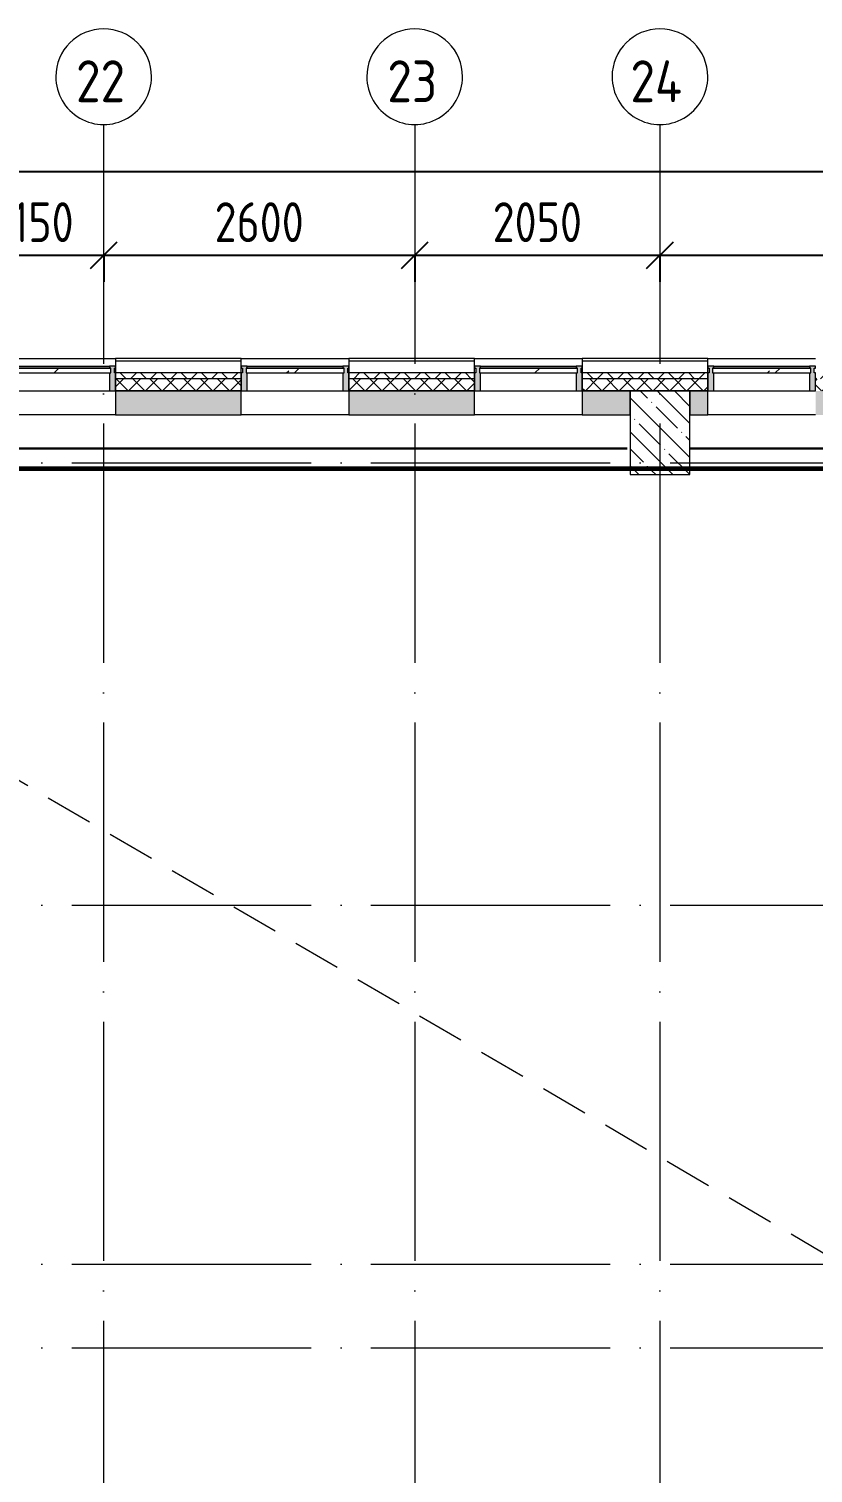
# Model space of a CAD drawing. Header units: millimetres. Extents: x -592259 to 288321, y -552984 to 293768.
# Drawn here: x 110378 to 116933, y -208629 to -196554 of the extents above; entities that cross this region are included whole.
import ezdxf

# ---------------------------------------------------------------- set-up
doc = ezdxf.new("R2010")
doc.units = ezdxf.units.MM
doc.linetypes.add('ADSK_Линия сетки', pattern=[2500, 2000, -250, 0, -250])
doc.linetypes.add('Штриховая', pattern=[600, 400, -200])
doc.layers.get('Defpoints').update_dxf_attribs({"color": 250})
for name, color, linetype, lineweight in [('4.7) Штук. 5 вып 3.7Шт', 6, 'Continuous', 30), ('6.2) Шпаклевка 6 вып.', 3, 'Continuous', 60), ('A-____-____-DIMS', 250, 'Continuous', 9), ('A-DETL-____-OTLN', 250, 'Continuous', 5), ('A-GLAZ-____-MCUT', 250, 'Continuous', 9), ('A-GLAZ-____-OTLN', 250, 'Continuous', 5), ('A-GLAZ-CWMG-MCUT', 250, 'Continuous', 9), ('A-GLAZ-CWMG-OTLN', 250, 'Continuous', 5), ('A-WALL-____-MCUT', 250, 'Continuous', 13), ('A-WALL-____-OTLN', 250, 'Continuous', 9), ('A-WALL-____-PATT', 250, 'Continuous', 13), ('A-WALL-FNSH-MCUT', 250, 'Continuous', 13), ('I-WALL-____-OTLN', 250, 'Continuous', 9), ('S-COLS-____-MCUT', 250, 'Continuous', 25), ('S-COLS-____-OTLN', 250, 'Continuous', 9), ('S-GRID-____-IDEN', 250, 'Continuous', 9), ('S-GRID-____-OTLN', 250, 'Continuous', 9)]:
    doc.layers.add(name, color=color, linetype=linetype, lineweight=lineweight)
doc.styles.add('GOST Common', font='', dxfattribs={"width": 0.9, "height": 350})
doc.styles.get("Standard").update_dxf_attribs({"font": 'ГОСТ тип А.ttf'})
doc.styles.get('GOST Common').set_extended_font_data('GOST Common')
doc.dimstyles.new('А3', dxfattribs={"dimtxt": 333, "dimasz": 222, "dimexe": 222, "dimexo": 111, "dimgap": 111, "dimtad": 1, "dimtoh": 1, "dimdec": 0, "dimrnd": 0.0015, "dimzin": 0, "dimdsep": 46, "dimtxsty": 'Standard', "dimblk": 'OBLIQUE', "dimcen": 0, "dimclrd": 7, "dimclre": 7, "dimclrt": 7, "dimadec": 0, "dimazin": 0, "dimtfac": 1, "dimtdec": 0, "dimtofl": 0, "dimtmove": 0, "dimatfit": 3, "dimfxl": 1, "dimtolj": 1, "dimtzin": 0, "dimarcsym": 0})

# ---------------------------------------------------------------- blocks, each defined once
blk = doc.blocks.new('PNS_Панель прямоугольная2 - Нр_Стекло - 40мм-V162-АР1_Маркировочный план 3 этажа секция 2_3')
at = {"layer": 'A-GLAZ-____-OTLN'}
h = blk.add_hatch(dxfattribs=at)
h.set_pattern_fill('FP_135', color=256, style=0, pattern_type=2)
h.set_pattern_definition([(45, (-88550.45, -59065.02), (-282.8427, 282.8427), [200, -600]), (45, (-88750.45, -59165.02), (-282.8427, 282.8427), [600, -200]), (45, (-88350.45, -59265.02), (-282.8427, 282.8427), [200, -600])])
h.paths.add_polyline_path([(-410, -40), (410, -40), (410, 0), (-410, 0)])
at = {"layer": 'A-GLAZ-____-MCUT', "lineweight": 5}
for p, q in [((410, 0), (-410, 0)), ((-410, 0), (-410, -40)), ((410, -40), (410, 0)), ((-410, -40), (410, -40))]:
    blk.add_line(p, q, dxfattribs=at)
at = {"layer": 'A-GLAZ-____-OTLN'}
blk.add_line((-410, 0), (410, 0), dxfattribs=at)
blk = doc.blocks.new('Прямоугольный импост - Импост структурный с накладкой - 190мм-21920961-АР1_Маркировочный план 3 этажа секция 2_3')
at = {"layer": 'A-GLAZ-CWMG-OTLN'}
for p, q in [((105600, 59182), (106400, 59182)), ((105600, 58975), (106400, 58975))]:
    blk.add_line(p, q, dxfattribs=at)
blk = doc.blocks.new('Прямоугольный импост - Импост структурный с накладкой - 190мм-21920983-АР1_Маркировочный план 3 этажа секция 2_3')
at = {"layer": 'A-GLAZ-CWMG-OTLN'}
blk.add_hatch(color=10, dxfattribs=at).paths.add_polyline_path([(0, 190), (0, 190), (0, 40), (-10, 40), (-10, 0), (0, 0), (0, -17), (-50, -17), (-50, 0), (-40, 0), (-40, 40), (-50, 40), (-50, 190)])
at = {"layer": 'A-GLAZ-CWMG-MCUT', "lineweight": 5}
for p, q in [((-50, 40), (-50, 190)), ((-50, 190), (0, 190)), ((0, 190), (0, 40)), ((-50, -17), (-50, 0)), ((-10, 40), (-10, 0)), ((0, 40), (-10, 40)), ((-10, 0), (0, 0)), ((0, 0), (0, -17)), ((0, -17), (-50, -17))]:
    blk.add_line(p, q, dxfattribs=at)
blk = doc.blocks.new('Прямоугольный импост - Импост структурный с накладкой - 190мм-21920984-АР1_Маркировочный план 3 этажа секция 2_3')
at = {"layer": 'A-GLAZ-CWMG-OTLN'}
blk.add_hatch(color=10, dxfattribs=at).paths.add_polyline_path([(-38, 190), (-50, 190), (-50, 40), (-40, 40), (-40, 0), (-50, 0), (-50, -17), (0, -17), (0, 0), (-10, 0), (-10, 40), (0, 40), (0, 190)])
at = {"layer": 'A-GLAZ-CWMG-MCUT', "lineweight": 5}
for p, q in [((0, 190), (-50, 190)), ((-50, 190), (-50, 40)), ((0, 40), (0, 190)), ((-50, 0), (-50, -17)), ((-10, 0), (-10, 40)), ((-10, 40), (0, 40)), ((0, 0), (-10, 0)), ((0, -17), (0, 0)), ((-50, -17), (0, -17))]:
    blk.add_line(p, q, dxfattribs=at)
blk = doc.blocks.new('PNS_Панель прямоугольная2 - Нр_Стекло - 40мм-V163-АР1_Маркировочный план 3 этажа секция 2_3')
at = {"layer": 'A-GLAZ-____-OTLN'}
h = blk.add_hatch(dxfattribs=at)
h.set_pattern_fill('FP_136', color=256, style=0, pattern_type=2)
h.set_pattern_definition([(45, (-86600.45, -59065), (-282.8427, 282.8427), [200, -600]), (45, (-86800.45, -59165), (-282.8427, 282.8427), [600, -200]), (45, (-86400.45, -59265), (-282.8427, 282.8427), [200, -600])])
h.paths.add_polyline_path([(410, -40), (410, 0), (-410, 0), (-410, -40), (400, -40)])
at = {"layer": 'A-GLAZ-____-MCUT', "lineweight": 5}
for p, q in [((410, 0), (-410, 0)), ((-410, 0), (-410, -40)), ((410, -40), (410, 0)), ((-410, -40), (410, -40))]:
    blk.add_line(p, q, dxfattribs=at)
at = {"layer": 'A-GLAZ-____-OTLN'}
blk.add_line((-410, 0), (410, 0), dxfattribs=at)
blk = doc.blocks.new('PNS_Панель прямоугольная2 - Нр_Стекло - 40мм-V164-АР1_Маркировочный план 3 этажа секция 2_3')
at = {"layer": 'A-GLAZ-____-OTLN'}
h = blk.add_hatch(dxfattribs=at)
h.set_pattern_fill('FP_137', color=256, style=0, pattern_type=2)
h.set_pattern_definition([(45, (-84650.45, -59065), (-282.8427, 282.8427), [200, -600]), (45, (-84850.45, -59165), (-282.8427, 282.8427), [600, -200]), (45, (-84450.45, -59265), (-282.8427, 282.8427), [200, -600])])
h.paths.add_polyline_path([(410, -40), (410, 0), (-410, 0), (-410, -40), (400, -40)])
at = {"layer": 'A-GLAZ-____-MCUT', "lineweight": 5}
for p, q in [((410, 0), (-410, 0)), ((-410, 0), (-410, -40)), ((410, -40), (410, 0)), ((-410, -40), (410, -40))]:
    blk.add_line(p, q, dxfattribs=at)
at = {"layer": 'A-GLAZ-____-OTLN'}
blk.add_line((-410, 0), (410, 0), dxfattribs=at)
blk = doc.blocks.new('PNS_Панель прямоугольная2 - Нр_Стекло - 40мм-V165-АР1_Маркировочный план 3 этажа секция 2_3')
at = {"layer": 'A-GLAZ-____-OTLN'}
h = blk.add_hatch(dxfattribs=at)
h.set_pattern_fill('FP_138', color=256, style=0, pattern_type=2)
h.set_pattern_definition([(45, (-82700, -59065.02), (-282.8427, 282.8427), [200, -600]), (45, (-82900, -59165.02), (-282.8427, 282.8427), [600, -200]), (45, (-82500, -59265.02), (-282.8427, 282.8427), [200, -600])])
h.paths.add_polyline_path([(410, -40), (410, 0), (-410, 0), (-410, -40), (400, -40)])
at = {"layer": 'A-GLAZ-____-MCUT', "lineweight": 5}
for p, q in [((410, 0), (-410, 0)), ((-410, 0), (-410, -40)), ((410, -40), (410, 0)), ((-410, -40), (410, -40))]:
    blk.add_line(p, q, dxfattribs=at)
at = {"layer": 'A-GLAZ-____-OTLN'}
blk.add_line((-410, 0), (410, 0), dxfattribs=at)
blk = doc.blocks.new('Ось сетки - Круг_Ø8 мм-39983606-АР1_Маркировочный план 3 этажа секция 2_3')
at = {"layer": 'S-GRID-____-IDEN'}
for start, end in [(360, 180), (180, 360)]:
    blk.add_arc((0, 0), 4, start, end, dxfattribs=at)
blk = doc.blocks.new('_Oblique')
at = {"color": 0, "linetype": 'ByBlock', "lineweight": -2}
blk.add_line((-0.5, -0.5), (0.5, 0.5), dxfattribs=at)
blk = doc.blocks.new('*D4407')
at = {"layer": 'A-____-____-DIMS', "color": 7, "lineweight": -2, "transparency": 16777216}
for p, q in [((109853, -198447), (111003, -198447)), ((109853, -198458), (109853, -198669)), ((111003, -198458), (111003, -198669))]:
    blk.add_line(p, q, dxfattribs=at)
at = {"layer": 'Defpoints', "color": 0, "transparency": 16777216}
for p in [(109853, -198347), (111003, -198347), (111003, -198447)]:
    blk.add_point(p, dxfattribs=at)
at = {"layer": 'A-____-____-DIMS', "color": 7, "lineweight": -2, "transparency": 16777216, "xscale": 222, "yscale": 222, "zscale": 222, "rotation": 180}
blk.add_blockref('_Oblique', (109853, -198447), dxfattribs=at)
at = {"layer": 'A-____-____-DIMS', "color": 7, "lineweight": -2, "transparency": 16777216, "xscale": 222, "yscale": 222, "zscale": 222}
blk.add_blockref('_Oblique', (111003, -198447), dxfattribs=at)
at = {"layer": 'A-____-____-DIMS', "color": 7, "transparency": 16777216, "insert": (110428, -198170), "char_height": 333, "width": 2.11, "attachment_point": 5}
blk.add_mtext('\\A1;1150', dxfattribs=at)
blk = doc.blocks.new('*D4408')
at = {"layer": 'A-____-____-DIMS', "color": 7, "lineweight": -2, "transparency": 16777216}
for p, q in [((111003, -198447), (113603, -198447)), ((111003, -198458), (111003, -198669)), ((113603, -198458), (113603, -198669))]:
    blk.add_line(p, q, dxfattribs=at)
at = {"layer": 'Defpoints', "color": 0, "transparency": 16777216}
for p in [(111003, -198347), (113603, -198347), (113603, -198447)]:
    blk.add_point(p, dxfattribs=at)
at = {"layer": 'A-____-____-DIMS', "color": 7, "lineweight": -2, "transparency": 16777216, "xscale": 222, "yscale": 222, "zscale": 222, "rotation": 180}
blk.add_blockref('_Oblique', (111003, -198447), dxfattribs=at)
at = {"layer": 'A-____-____-DIMS', "color": 7, "lineweight": -2, "transparency": 16777216, "xscale": 222, "yscale": 222, "zscale": 222}
blk.add_blockref('_Oblique', (113603, -198447), dxfattribs=at)
at = {"layer": 'A-____-____-DIMS', "color": 7, "transparency": 16777216, "insert": (112303, -198170), "char_height": 333, "width": 2.48, "attachment_point": 5}
blk.add_mtext('\\A1;2600', dxfattribs=at)
blk = doc.blocks.new('*D4409')
at = {"layer": 'A-____-____-DIMS', "color": 7, "lineweight": -2, "transparency": 16777216}
for p, q in [((113603, -198447), (115653, -198447)), ((113603, -198458), (113603, -198669)), ((115653, -198458), (115653, -198669))]:
    blk.add_line(p, q, dxfattribs=at)
at = {"layer": 'Defpoints', "color": 0, "transparency": 16777216}
for p in [(113603, -198347), (115653, -198347), (115653, -198447)]:
    blk.add_point(p, dxfattribs=at)
at = {"layer": 'A-____-____-DIMS', "color": 7, "lineweight": -2, "transparency": 16777216, "xscale": 222, "yscale": 222, "zscale": 222, "rotation": 180}
blk.add_blockref('_Oblique', (113603, -198447), dxfattribs=at)
at = {"layer": 'A-____-____-DIMS', "color": 7, "lineweight": -2, "transparency": 16777216, "xscale": 222, "yscale": 222, "zscale": 222}
blk.add_blockref('_Oblique', (115653, -198447), dxfattribs=at)
at = {"layer": 'A-____-____-DIMS', "color": 7, "transparency": 16777216, "insert": (114628, -198170), "char_height": 333, "width": 2.48, "attachment_point": 5}
blk.add_mtext('\\A1;2050', dxfattribs=at)
blk = doc.blocks.new('*D4410')
at = {"layer": 'A-____-____-DIMS', "color": 7, "lineweight": -2, "transparency": 16777216}
for p, q in [((115653, -198447), (120603, -198447)), ((115653, -198458), (115653, -198669)), ((120603, -198458), (120603, -198669))]:
    blk.add_line(p, q, dxfattribs=at)
at = {"layer": 'Defpoints', "color": 0, "transparency": 16777216}
for p in [(115653, -198347), (120603, -198347), (120603, -198447)]:
    blk.add_point(p, dxfattribs=at)
at = {"layer": 'A-____-____-DIMS', "color": 7, "lineweight": -2, "transparency": 16777216, "xscale": 222, "yscale": 222, "zscale": 222, "rotation": 180}
blk.add_blockref('_Oblique', (115653, -198447), dxfattribs=at)
at = {"layer": 'A-____-____-DIMS', "color": 7, "lineweight": -2, "transparency": 16777216, "xscale": 222, "yscale": 222, "zscale": 222}
blk.add_blockref('_Oblique', (120603, -198447), dxfattribs=at)
at = {"layer": 'A-____-____-DIMS', "color": 7, "transparency": 16777216, "insert": (118128, -198170), "char_height": 333, "width": 2.57, "attachment_point": 5}
blk.add_mtext('\\A1;4950', dxfattribs=at)
blk = doc.blocks.new('*D4431')
at = {"layer": 'A-____-____-DIMS', "color": 7, "lineweight": -2, "transparency": 16777216}
for p, q in [((97203, -197747), (180803, -197747)), ((97203, -197758), (97203, -197969)), ((180803, -197758), (180803, -197969))]:
    blk.add_line(p, q, dxfattribs=at)
at = {"layer": 'Defpoints', "color": 0, "transparency": 16777216}
for p in [(97203, -197647), (180803, -197647), (180803, -197747)]:
    blk.add_point(p, dxfattribs=at)
at = {"layer": 'A-____-____-DIMS', "color": 7, "lineweight": -2, "transparency": 16777216, "xscale": 222, "yscale": 222, "zscale": 222, "rotation": 180}
blk.add_blockref('_Oblique', (97203, -197747), dxfattribs=at)
at = {"layer": 'A-____-____-DIMS', "color": 7, "lineweight": -2, "transparency": 16777216, "xscale": 222, "yscale": 222, "zscale": 222}
blk.add_blockref('_Oblique', (180803, -197747), dxfattribs=at)
at = {"layer": 'A-____-____-DIMS', "color": 7, "transparency": 16777216, "insert": (139003, -197470), "char_height": 333, "width": 3.1, "attachment_point": 5}
blk.add_mtext('\\A1;83600', dxfattribs=at)

msp = doc.modelspace()

# ---------------------------------------------------------------- hatches: boundary and pattern name
at = {"layer": 'A-WALL-____-PATT', "lineweight": 15}
h = msp.add_hatch(dxfattribs=at)
h.set_pattern_fill('FP_48', color=256, style=0, pattern_type=2)
h.set_pattern_definition([(135, (28052.9, -258555.93), (-84.85281, -84.85281), []), (225, (28052.9, -258555.93), (84.85281, -84.85281), [])])
h.paths.add_polyline_path([(137302.9516, -199480.9286), (137302.9516, -199430.9286), (134503.3562, -199430.9286), (134503.3562, -199480.9286), (137252.9516, -199480.9286)])
h.paths.add_polyline_path([(133603.3562, -199480.9286), (133603.3562, -199430.9286), (132553.3562, -199430.9286), (132553.3562, -199480.9286), (133302.9057, -199480.9286)])
h.paths.add_polyline_path([(130603.3562, -199480.9286), (131653.3562, -199480.9286), (131653.3562, -199430.9286), (130603.3562, -199430.9286)])
h.paths.add_polyline_path([(129042.2451, -199480.9286), (129703.3562, -199480.9286), (129703.3562, -199430.9286), (128653.3562, -199430.9286), (128653.3562, -199480.9286)])
h.paths.add_polyline_path([(127753.3562, -199480.9286), (127753.3562, -199430.9286), (126703.3562, -199430.9286), (126703.3562, -199480.9286), (127364.4673, -199480.9286)])
h.paths.add_polyline_path([(125803.3562, -199480.9286), (125803.3562, -199430.9286), (124753.3562, -199430.9286), (124753.3562, -199480.9286), (125531.7969, -199480.9286)])
h.paths.add_polyline_path([(123192.2451, -199480.9286), (123853.3562, -199480.9286), (123853.3562, -199430.9286), (122803.3562, -199430.9286), (122803.3562, -199480.9286), (122828.5909, -199480.9286)])
h.paths.add_polyline_path([(118003.3562, -199480.9286), (118003.3562, -199430.9286), (116953.3562, -199430.9286), (116953.3562, -199480.9286), (117422.179, -199480.9286)])
h.paths.add_polyline_path([(121476.9879, -199480.9286), (121903.3562, -199480.9286), (121903.3562, -199430.9286), (120853.3562, -199430.9286), (120853.3562, -199480.9286), (121242.2451, -199480.9286)])
h.paths.add_polyline_path([(119953.3562, -199480.9286), (119953.3562, -199430.9286), (118903.3562, -199430.9286), (118903.3562, -199480.9286), (119292.2451, -199480.9286)])
h.paths.add_polyline_path([(116053.3562, -199480.9286), (116053.3562, -199430.9286), (115003.3562, -199430.9286), (115003.3562, -199480.9286), (115402.9057, -199480.9286)])
h.paths.add_polyline_path([(113053.3562, -199480.9286), (114103.3562, -199480.9286), (114103.3562, -199430.9286), (113053.3562, -199430.9286)])
h.paths.add_polyline_path([(111102.9057, -199480.9286), (112153.3562, -199480.9286), (112153.3562, -199430.9286), (111102.9057, -199430.9286)])
h.paths.add_polyline_path([(109542.0782, -199480.9286), (110202.9057, -199480.9286), (110202.9057, -199430.9286), (109153.3562, -199430.9286), (109153.3562, -199480.9286), (109312.561, -199480.9286)])
h.paths.add_polyline_path([(106616.3192, -199480.9286), (108253.3562, -199480.9286), (108253.3562, -199430.9286), (105382.9057, -199430.9286), (105383.3562, -199480.9286), (106609.355, -199480.9286)])
h = msp.add_hatch(dxfattribs=at)
h.set_pattern_fill('FP_49', color=256, style=0, pattern_type=2)
h.set_pattern_definition([(45, (28052.91, -258555.93), (-70.71068, 70.71068), []), (135, (28052.91, -258555.93), (-70.71068, -70.71068), [])])
h.paths.add_polyline_path([(127002.9057, -199580.9286), (127002.9101, -199580.928), (127502.9057, -199580.928), (127502.9561, -199580.9085), (127753.3562, -199580.9085), (127753.3562, -199480.9286), (126703.3562, -199480.9286), (126703.3562, -199580.9085), (127002.8455, -199580.9085)])
h.paths.add_polyline_path([(133302.9057, -199580.9286), (133302.9662, -199580.9085), (133603.3562, -199580.9085), (133603.3562, -199480.9286), (132553.3562, -199480.9286), (132802.9057, -199580.928), (133302.9013, -199580.928)])
h.paths.add_polyline_path([(105383.3562, -199580.9286), (105502.9057, -199580.9085), (105502.9057, -199480.9286), (105382.9057, -199480.9286), (105382.9057, -199580.9286)])
h.paths.add_polyline_path([(136752.9057, -199580.9286), (136752.9516, -199580.928), (137252.9516, -199580.928), (137252.9516, -199480.9286), (134503.3562, -199480.9286), (134503.5536, -199580.9085), (136752.9057, -199580.9085)])
h.paths.add_polyline_path([(121202.9057, -199580.9286), (121202.9098, -199580.928), (121702.9057, -199580.928), (121903.3562, -199480.9286), (120853.3562, -199480.9286), (120853.4344, -199580.9085), (121202.8354, -199580.9085)])
h.paths.add_polyline_path([(115402.9057, -199580.9286), (115402.9095, -199580.928), (115902.9057, -199580.928), (116053.3562, -199480.9286), (115003.3562, -199480.9286), (115003.4344, -199580.9085), (115402.8253, -199580.9085)])
h.paths.add_polyline_path([(109602.9057, -199580.9286), (109602.9092, -199580.928), (110102.9057, -199580.928), (110202.9057, -199480.9286), (109153.3562, -199480.9286), (109153.4344, -199580.9085), (109602.8153, -199580.9085)])
h.paths.add_polyline_path([(105552.9057, -199580.9286), (108253.3562, -199580.9085), (108253.3562, -199480.9286), (105552.9057, -199480.9286), (105552.9057, -199580.9085)])
h.paths.add_polyline_path([(130603.3562, -199580.9085), (131653.3562, -199580.9085), (131653.3562, -199480.9286), (130603.3562, -199480.9286)])
h.paths.add_polyline_path([(132553.3562, -199580.9085), (132802.8555, -199580.9085), (132553.3562, -199480.9286)])
h.paths.add_polyline_path([(128653.3562, -199580.9085), (129703.3562, -199580.9085), (129703.3562, -199480.9286), (128653.3562, -199480.9286)])
h.paths.add_polyline_path([(124753.5674, -199580.9085), (125803.3562, -199580.9085), (125803.3562, -199480.9286), (124753.3562, -199480.9286), (124753.4344, -199580.9085)])
h.paths.add_polyline_path([(122803.3562, -199580.9085), (123853.3562, -199580.9085), (123853.3562, -199480.9286), (122803.3562, -199480.9286)])
h.paths.add_polyline_path([(121903.3562, -199580.9085), (121903.3562, -199480.9286), (121702.946, -199580.9085)])
h.paths.add_polyline_path([(118003.145, -199580.9085), (118003.3562, -199580.9085), (118003.3562, -199480.9286), (116953.3562, -199480.9286), (116953.4344, -199580.9085), (117422.179, -199580.9085)])
h.paths.add_polyline_path([(119953.3562, -199580.9085), (119953.3562, -199480.9286), (118903.3562, -199480.9286), (118903.5674, -199580.9085)])
h.paths.add_polyline_path([(116053.3562, -199580.9085), (116053.3562, -199480.9286), (115902.936, -199580.9085)])
h.paths.add_polyline_path([(111102.9057, -199580.9085), (112153.3562, -199580.9085), (112153.3562, -199480.9286), (111102.9057, -199480.9286)])
h.paths.add_polyline_path([(114103.3562, -199580.9085), (114103.3562, -199480.9286), (113053.3562, -199480.9286), (113053.4344, -199580.9085), (114103.145, -199580.9085)])
h.paths.add_polyline_path([(110102.9258, -199580.9085), (110202.9057, -199580.9085), (110202.9057, -199480.9286)])
h = msp.add_hatch(dxfattribs=at)
h.set_pattern_fill('FP_124', color=256, style=0, pattern_type=2)
h.set_pattern_definition([(50, (28052.9, -258555.93), (364.3679, -31.8783), [38.1, -419.1]), (355, (28052.9, -258555.93), (-70.4859, 382.1133), [30.48, -335.28]), (100.451, (28083.27, -258558.6), (293.885, 350.2334), [32.38, -356.18]), (46.184, (28052.9, -258454.33), (542.1585, -84.0858), [57.15, -628.65]), (96.636, (28098.1, -258461.34), (474.805, 494.8554), [48.57, -534.27]), (351.184, (28052.9, -258454.33), (474.8102, 494.85), [45.72, -502.92]), (21, (28103.7, -258479.73), (303.2285, -204.53046), [38.1, -419.1]), (326, (28103.7, -258479.73), (123.6039, 368.376), [30.48, -335.28]), (71.451, (28128.97, -258496.77), (426.8341, 163.8427), [32.38, -356.18]), (37.5, (28052.9, -258555.93), (6.17665, 169.11015), [16.764, -314.452, 16.764, -323.596, -336.55]), (37.5, (28052.9, -258555.93), (6.17665, 169.11015), [-671.576, 16.764, -319.786]), (7.5, (28052.9, -258555.93), (133.63888, 200.3615), [16.764, -177.292, 16.764, -306.832, -128.27]), (7.5, (28052.9, -258555.93), (133.63888, 200.3615), [-517.652, 16.764, -111.506]), (327.5, (27939.62, -258555.93), (271.18182, -11.45836), [16.764, -110.236, 16.764, -379.476, -525.78]), (327.5, (27939.62, -258555.93), (271.18182, -11.45836), [-523.24, 16.764, -509.016]), (317.5, (27888.82, -258555.93), (296.2585, 50.85285), [16.764, -148.336, 16.764, -246.38, -373.38]), (317.5, (27888.82, -258555.93), (296.2585, 50.85285), [-428.244, 16.764, -356.616])])
h.paths.add_polyline_path([(134503.3562, -199780.9085), (136752.9057, -199780.9085), (136752.9057, -199580.9085), (134503.3562, -199580.9286)])
h.paths.add_polyline_path([(130938.2089, -199780.9085), (131653.3562, -199780.9085), (131653.3562, -199580.9085), (130603.3562, -199580.9286), (130603.3562, -199780.9085)])
h.paths.add_polyline_path([(132802.9057, -199780.9085), (132802.8555, -199580.9085), (132553.3562, -199580.9286), (132553.3562, -199780.9085), (132702.0652, -199780.9085)])
h.paths.add_polyline_path([(133302.9057, -199780.9085), (133603.3562, -199780.9085), (133603.278, -199580.9085), (133302.9057, -199580.9286)])
h.paths.add_polyline_path([(129703.3562, -199780.9085), (129703.3562, -199580.9085), (128653.3562, -199580.9286), (128653.3562, -199780.9085), (129586.6059, -199780.9085)])
h.paths.add_polyline_path([(127502.9057, -199780.9085), (127753.3562, -199780.9085), (127753.278, -199580.9085), (127502.9057, -199580.9286), (127502.9057, -199747.8459)])
h.paths.add_polyline_path([(126703.3562, -199780.9085), (127002.9057, -199780.5689), (127002.8455, -199580.9085), (126703.3562, -199580.9286)])
h.paths.add_polyline_path([(125803.3562, -199780.9085), (125803.3562, -199580.9085), (124753.3562, -199580.9286), (124753.3562, -199780.9085), (125531.7969, -199780.9085)])
h.paths.add_polyline_path([(122803.3562, -199780.9085), (123853.3562, -199780.9085), (123853.3562, -199580.9085), (122803.3562, -199580.9286)])
h.paths.add_polyline_path([(121903.3562, -199780.9085), (121903.3562, -199580.9085), (121702.9057, -199580.9286), (121702.9057, -199780.9085), (121901.9344, -199780.9085)])
h.paths.add_polyline_path([(117422.179, -199780.9085), (118003.3562, -199780.9085), (118003.3562, -199580.9085), (116953.3562, -199580.9286), (116953.3562, -199780.9085)])
h.paths.add_polyline_path([(115394.7745, -199780.9085), (115402.9057, -199780.9085), (115402.8253, -199580.9085), (115003.3562, -199580.9286), (115003.3562, -199780.9085)])
h.paths.add_polyline_path([(119953.3562, -199780.9085), (119953.3562, -199580.9085), (118903.3562, -199580.9286), (118903.3562, -199780.9085)])
h.paths.add_polyline_path([(116053.3562, -199780.9085), (116053.3562, -199580.9085), (115902.9057, -199580.9286), (115902.9057, -199780.9085)])
h.paths.add_polyline_path([(120853.3562, -199780.9085), (121202.9057, -199780.9085), (121202.8354, -199580.9085), (120853.3562, -199580.9286), (120853.3562, -199630.8321)])
h.paths.add_polyline_path([(113367.37, -199780.9085), (114103.3562, -199780.9085), (114103.3562, -199580.9085), (113053.3562, -199580.9286), (113053.3562, -199780.9085)])
h.paths.add_polyline_path([(111102.9057, -199780.9085), (112153.3562, -199780.9085), (112153.3562, -199580.9085), (111102.9057, -199580.9286)])
h.paths.add_polyline_path([(109312.561, -199780.9085), (109602.9057, -199780.9085), (109602.8153, -199580.9085), (109153.3562, -199580.9286), (109153.3562, -199780.9085)])
h.paths.add_polyline_path([(108253.3562, -199780.9085), (108253.3562, -199580.9085), (106052.9057, -199580.9286), (106052.9057, -199780.9085), (107960.958, -199780.9085)])
h.paths.add_polyline_path([(110102.9057, -199780.9085), (110202.9057, -199780.9085), (110202.9057, -199580.9085), (110102.9057, -199580.9286), (110102.9057, -199692.151)])
at = {"layer": 'S-COLS-____-OTLN', "lineweight": 5}
h = msp.add_hatch(dxfattribs=at)
h.set_pattern_fill('FP_19', color=256, style=0, pattern_type=2)
h.set_pattern_definition([(135, (28052.9, -258555.93), (-142.5612, -142.5612), []), (135, (28195.47, -258555.93), (-142.5612, -142.5612), [252.016, -50.403, 3.353, -47.05])])
h.paths.add_polyline_path([(115902.9057, -200280.928), (115902.9057, -199580.9286), (115402.9057, -199580.9286), (115402.9057, -200280.928)])

# ---------------------------------------------------------------- linework, layer by layer
at = {"layer": '4.7) Штук. 5 вып 3.7Шт', "color": 30, "true_color": 0xf26722}
for points in [[(110102.9057, -200061.6576), (113652.9057, -200061.6576)], [(111827.7738, -200061.6576), (115377.7738, -200061.6576)], [(115902.9057, -200061.6576), (119452.9057, -200061.6576)]]:
    msp.add_lwpolyline(points, dxfattribs=at)
at = {"layer": '4.7) Штук. 5 вып 3.7Шт'}
msp.add_lwpolyline([(106052.9057, -218380.9286), (136752.9057, -218380.9286), (136752.9057, -200230.928), (106052.9057, -200230.928)], close=True, dxfattribs=at)
at = {"layer": '6.2) Шпаклевка 6 вып.'}
msp.add_lwpolyline([(106052.9057, -218380.9286), (136752.9057, -218380.9286), (136752.9057, -200230.928), (106052.9057, -200230.928)], close=True, dxfattribs=at)
at = {"layer": 'A-DETL-____-OTLN', "linetype": 'Штриховая'}
msp.add_line((136752.9516, -218380.9056), (105852.8838, -200230.928), dxfattribs=at)
at = {"layer": 'A-WALL-____-MCUT', "color": 10, "lineweight": 15}
for p, q in [((111102.9057, -199330.9286), (111102.9057, -199430.9286)), ((112153.3562, -199430.9286), (112153.3562, -199330.9286)), ((113053.3562, -199330.9286), (113053.3562, -199430.9286)), ((114103.3562, -199430.9286), (114103.3562, -199330.9286)), ((115003.3562, -199330.9286), (115003.3562, -199430.9286)), ((116053.3562, -199430.9286), (116053.3562, -199330.9286)), ((111102.9057, -199480.9286), (111102.9057, -199580.9085)), ((112153.3562, -199580.9085), (112153.3562, -199480.9286)), ((113053.3562, -199480.9286), (113053.3562, -199580.9085)), ((114103.3562, -199580.9085), (114103.3562, -199480.9286)), ((115003.3562, -199480.9286), (115003.3562, -199580.9085)), ((115402.9057, -199580.9286), (115902.9057, -199580.9286)), ((116053.3562, -199580.9085), (116053.3562, -199480.9286))]:
    msp.add_line(p, q, dxfattribs=at)
at = {"layer": 'A-WALL-____-MCUT', "lineweight": 15}
for p, q in [((112153.3562, -199330.9286), (111102.9057, -199330.9286)), ((114103.3562, -199330.9286), (113053.3562, -199330.9286)), ((116053.3562, -199330.9286), (115003.3562, -199330.9286)), ((115402.9057, -199780.9085), (115402.9057, -199580.9085)), ((115902.9057, -199580.9085), (115902.9057, -199780.9085))]:
    msp.add_line(p, q, dxfattribs=at)
at = {"layer": 'A-WALL-____-MCUT', "color": 7, "lineweight": 15}
for p, q in [((111102.9057, -199430.9286), (111102.9057, -199480.9286)), ((112153.3562, -199430.9286), (111102.9057, -199430.9286)), ((112153.3562, -199480.9286), (112153.3562, -199430.9286)), ((113053.3562, -199430.9286), (113053.3562, -199480.9286)), ((114103.3562, -199430.9286), (113053.3562, -199430.9286)), ((114103.3562, -199480.9286), (114103.3562, -199430.9286)), ((115003.3562, -199430.9286), (115003.3562, -199480.9286)), ((116053.3562, -199430.9286), (115003.3562, -199430.9286)), ((116053.3562, -199480.9286), (116053.3562, -199430.9286)), ((112153.3562, -199480.9286), (111102.9057, -199480.9286)), ((111102.9057, -199580.9085), (111102.9057, -199780.9085)), ((112153.3562, -199580.9085), (111102.9057, -199580.9085)), ((111102.9057, -199580.9286), (112153.3562, -199580.9286)), ((112153.3562, -199780.9085), (112153.3562, -199580.9085)), ((114103.3562, -199480.9286), (113053.3562, -199480.9286)), ((113053.3562, -199580.9085), (113053.3562, -199780.9085)), ((114103.3562, -199580.9085), (113053.3562, -199580.9085)), ((113053.3562, -199580.9286), (114103.3562, -199580.9286)), ((114103.3562, -199780.9085), (114103.3562, -199580.9085)), ((116053.3562, -199480.9286), (115003.3562, -199480.9286)), ((115003.3562, -199580.9085), (115003.3562, -199780.9085)), ((115402.9057, -199580.9085), (115003.3562, -199580.9085)), ((115003.3562, -199580.9286), (115402.9057, -199580.9286)), ((116053.3562, -199580.9085), (115902.9057, -199580.9085)), ((115902.9057, -199580.9286), (116053.3562, -199580.9286)), ((116053.3562, -199780.9085), (116053.3562, -199580.9085)), ((111102.9057, -199780.9085), (112153.3562, -199780.9085)), ((113053.3562, -199780.9085), (114103.3562, -199780.9085)), ((115003.3562, -199780.9085), (115402.9057, -199780.9085)), ((115902.9057, -199780.9085), (116053.3562, -199780.9085))]:
    msp.add_line(p, q, dxfattribs=at)
at = {"layer": 'A-WALL-____-OTLN', "lineweight": 5}
for p, q in [((110202.9057, -199310.9286), (111102.9057, -199310.9286)), ((112153.3562, -199310.9286), (113053.3562, -199310.9286)), ((114103.3562, -199310.9286), (115003.3562, -199310.9286)), ((116053.3562, -199310.9286), (116953.3562, -199310.9286))]:
    msp.add_line(p, q, dxfattribs=at)
at = {"layer": 'A-WALL-FNSH-MCUT', "lineweight": 15}
for p, q in [((112153.3562, -199310.9286), (111102.9057, -199310.9286)), ((111102.9057, -199310.9286), (111102.9057, -199330.9286)), ((112153.3562, -199330.9286), (112153.3562, -199310.9286)), ((114103.3562, -199310.9286), (113053.3562, -199310.9286)), ((113053.3562, -199310.9286), (113053.3562, -199330.9286)), ((114103.3562, -199330.9286), (114103.3562, -199310.9286)), ((116053.3562, -199310.9286), (115003.3562, -199310.9286)), ((115003.3562, -199310.9286), (115003.3562, -199330.9286)), ((116053.3562, -199330.9286), (116053.3562, -199310.9286))]:
    msp.add_line(p, q, dxfattribs=at)
at = {"layer": 'I-WALL-____-OTLN', "lineweight": 15}
for p, q in [((111102.9057, -199780.9286), (110202.9057, -199780.9286)), ((113053.3562, -199780.9286), (112153.3562, -199780.9286)), ((115003.3562, -199780.9286), (114103.3562, -199780.9286)), ((116953.3562, -199780.9286), (116053.3562, -199780.9286))]:
    msp.add_line(p, q, dxfattribs=at)
at = {"layer": 'S-COLS-____-MCUT', "lineweight": 5}
for p, q in [((115902.9057, -199580.928), (115402.9057, -199580.928)), ((115402.9057, -199780.9085), (115402.9057, -200280.928)), ((115902.9057, -200280.928), (115902.9057, -199780.9085)), ((115402.9057, -200280.928), (115902.9057, -200280.928))]:
    msp.add_line(p, q, dxfattribs=at)
at = {"layer": 'S-COLS-____-OTLN', "lineweight": 5}
for p, q in [((115402.9057, -199580.928), (115402.9057, -199780.9085)), ((115902.9057, -199780.9085), (115902.9057, -199580.928))]:
    msp.add_line(p, q, dxfattribs=at)
at = {"layer": 'S-GRID-____-OTLN', "linetype": 'ADSK_Линия сетки'}
for p, q in [((111002.9057, -197353.9241), (111002.9057, -262294.7685)), ((113602.9057, -197353.9241), (113602.9057, -262294.7685)), ((115652.9057, -197353.9241), (115652.9057, -262294.7685)), ((93236.8325, -200180.9286), (181748.3453, -200180.9286)), ((93236.8325, -203880.9286), (184856.9445, -203880.9286)), ((93236.8325, -206880.9286), (181748.3453, -206880.9286)), ((93236.8325, -207580.9286), (184856.9445, -207580.9286))]:
    msp.add_line(p, q, dxfattribs=at)

# ---------------------------------------------------------------- block references
at = {"layer": 'A-GLAZ-____-MCUT', "lineweight": 5}
for name, p in [('PNS_Панель прямоугольная2 - Нр_Стекло - 40мм-V165-АР1_Маркировочный план 3 этажа секция 2_3', (110652.9057, -199390.9085)), ('PNS_Панель прямоугольная2 - Нр_Стекло - 40мм-V164-АР1_Маркировочный план 3 этажа секция 2_3', (112603.3562, -199390.9286)), ('PNS_Панель прямоугольная2 - Нр_Стекло - 40мм-V163-АР1_Маркировочный план 3 этажа секция 2_3', (114553.3562, -199390.9286)), ('PNS_Панель прямоугольная2 - Нр_Стекло - 40мм-V162-АР1_Маркировочный план 3 этажа секция 2_3', (116503.3562, -199390.9085))]:
    msp.add_blockref(name, p, dxfattribs=at)
at = {"layer": 'A-GLAZ-CWMG-OTLN'}
for p in [(4652.4552, -258555.9091), (6602.9057, -258555.9292), (8552.9057, -258555.9292), (10502.9057, -258555.9091)]:
    msp.add_blockref('Прямоугольный импост - Импост структурный с накладкой - 190мм-21920961-АР1_Маркировочный план 3 этажа секция 2_3', p, dxfattribs=at)
at = {"layer": 'A-GLAZ-CWMG-OTLN', "extrusion": (0, 0, -1), "rotation": 180}
for p in [(-111102.9057, -199390.9085), (-113053.3562, -199390.9286), (-115003.3562, -199390.9286), (-116953.3562, -199390.9085)]:
    msp.add_blockref('Прямоугольный импост - Импост структурный с накладкой - 190мм-21920983-АР1_Маркировочный план 3 этажа секция 2_3', p, dxfattribs=at)
at = {"layer": 'A-GLAZ-CWMG-OTLN', "rotation": 180}
for p in [(112153.3562, -199390.9286), (114103.3562, -199390.9286), (116053.3562, -199390.9085)]:
    msp.add_blockref('Прямоугольный импост - Импост структурный с накладкой - 190мм-21920984-АР1_Маркировочный план 3 этажа секция 2_3', p, dxfattribs=at)
at = {"layer": 'S-GRID-____-IDEN', "xscale": 99.99999999999993, "yscale": 99.99999999999993, "zscale": 99.99999999999993, "rotation": 180}
for p in [(111002.9057, -196953.9241), (113602.9057, -196953.9241), (115652.9057, -196953.9241)]:
    msp.add_blockref('Ось сетки - Круг_Ø8 мм-39983606-АР1_Маркировочный план 3 этажа секция 2_3', p, dxfattribs=at)

# ---------------------------------------------------------------- texts
at = {"layer": 'S-GRID-____-IDEN', "color": 18, "true_color": 0x000000, "char_height": 350, "attachment_point": 1, "style": 'GOST Common'}
for s, insert, width in [('22', (110771.5364, -196816.6449), 548.35425), ('23', (113374.2364, -196816.6449), 541.139062), ('24', (115406.2364, -196816.6449), 584.430187)]:
    msp.add_mtext(s, dxfattribs=dict(at, insert=insert, width=width))

# ---------------------------------------------------------------- dimensions: what is measured, and where the dimension line sits
at = {"layer": 'A-____-____-DIMS'}
for base, p1, p2, picture, middle in [((180802.9057, -197747.3827), (97202.9057, -197647.3978), (180802.9057, -197647.3978), '*D4431', (139002.9057, -197469.8827)), ((111002.9057, -198447.3827), (109852.9057, -198347.3978), (111002.9057, -198347.3978), '*D4407', (110427.9057, -198169.8827)), ((113602.9057, -198447.3827), (111002.9057, -198347.3978), (113602.9057, -198347.3978), '*D4408', (112302.9057, -198169.8827)), ((115652.9057, -198447.3827), (113602.9057, -198347.3978), (115652.9057, -198347.3978), '*D4409', (114627.9057, -198169.8827)), ((120602.9057, -198447.3827), (115652.9057, -198347.3978), (120602.9057, -198347.3978), '*D4410', (118127.9057, -198169.8827))]:
    dim = msp.add_linear_dim(base=base, p1=p1, p2=p2, dimstyle='А3', dxfattribs=at)
    dim.commit()
    dim.dimension.update_dxf_attribs({"geometry": picture, "text_midpoint": middle})

doc.saveas('drawing.dxf')
